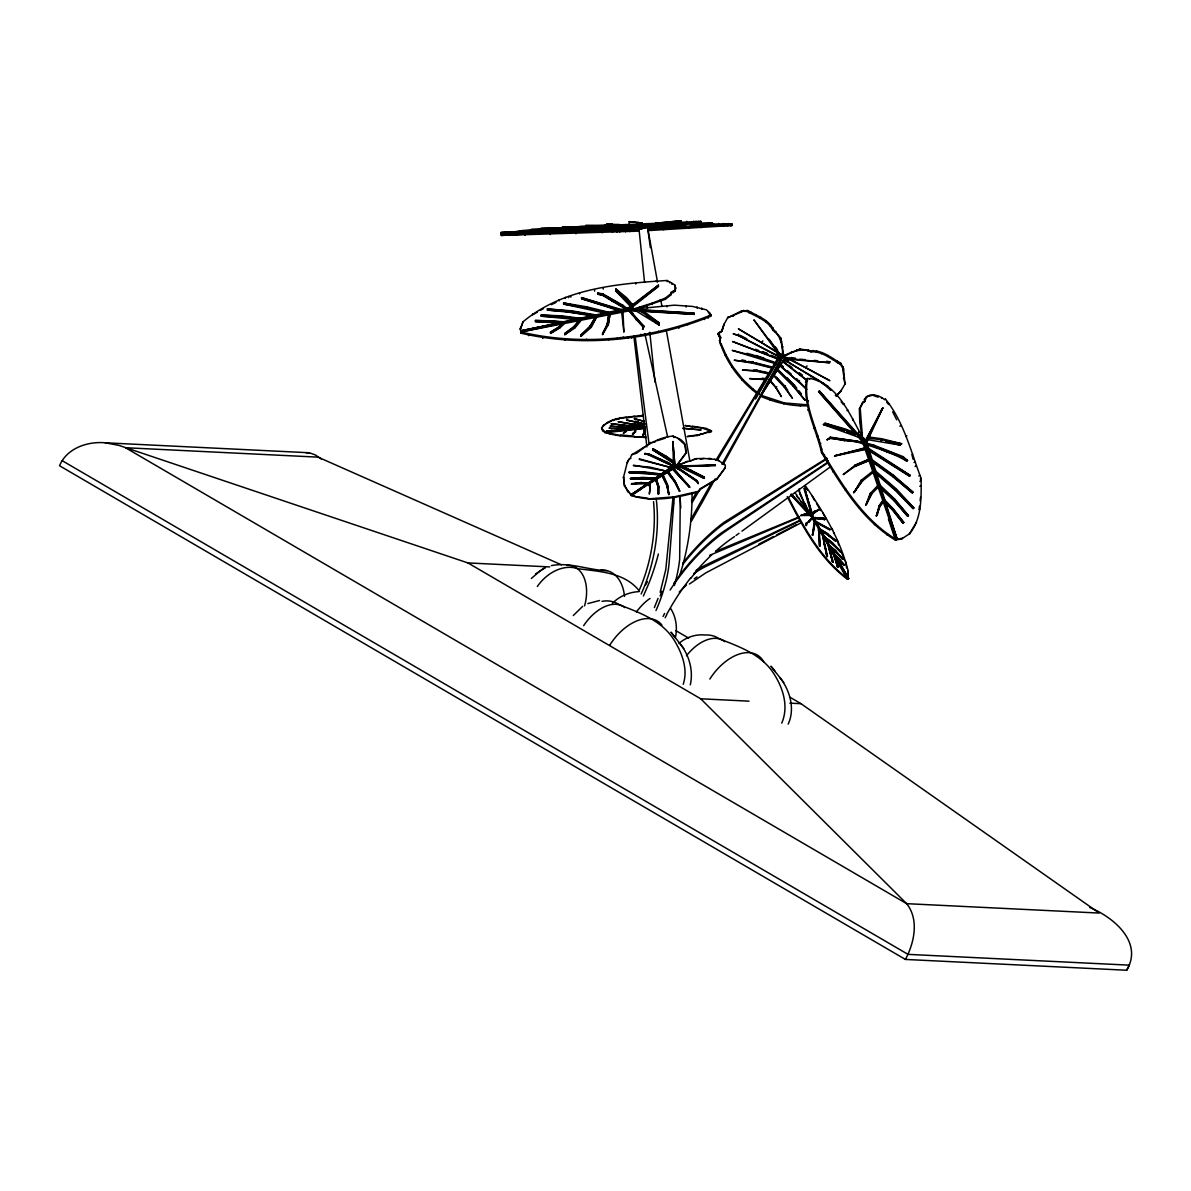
<?xml version="1.0" encoding="UTF-8"?>
<svg xmlns="http://www.w3.org/2000/svg" width="1191" height="1191" viewBox="0 0 1191 1191"><rect width="100%" height="100%" fill="white"/><g stroke="black" fill="none" stroke-linecap="round" stroke-linejoin="round"><path stroke-width="1.5" d="M680.284 496.736L679.659 559.457A126.737 63.51 -57.6 0 1 674.404 585.436M862.284 439.643L859.753 421.897L859.396 408.796L862.522 402.647L864.398 401.933L864.428 399.372C868.433 392.405 879.122 394.846 884.064 399.313L885.508 399.134C904.043 422.18 910.802 451.404 921.119 478.365C921.209 496.975 922.206 518.472 909.343 534.03L916.534 522.149M864.398 401.933L866.795 396.558M624.501 485.913L623.533 477.025L624.501 485.913L631.394 495.575C653.174 502.483 676.622 497.853 697.896 492.032L700.948 488.861L716.788 479.422L725.215 467.795L725.334 465.041L718.709 460.649L714.585 459.324L703.985 458.461L696.765 458.624L676.607 465.383L686.061 452.699L685.718 448.352L684.989 444.154L683.396 442.055L680.865 439.687L673.034 436.085C657.268 437.157 644.733 447.235 631.721 454.739L630.173 458.312M819.542 529.221L819.616 546.178L818.5 528.878L815.329 522.105L812.426 535.25L814.257 521.688L812.604 518.904L810.922 519.276L808.972 521.852L811.533 518.904L813.215 518.532M820.227 545.806L818.5 528.878M777.529 350.854L776.994 351.807L753.888 319.873L781.356 356.526L799.995 348.993L811.488 350.883C822.415 350.005 831.839 358.268 840.801 363.255L843.6 368.838L844.91 384.246L842.543 367.543L840.265 364.208C831.288 359.22 821.879 350.958 810.937 351.836C801.067 347.266 791.137 352.268 782.681 357.33C782.681 347.474 781.877 336.383 772.87 330.279C768.016 320.439 756.091 316.612 747.204 311.476L743.169 311.238L727.612 317.789L741.517 311L747.74 310.523C756.627 315.66 768.552 319.486 773.406 329.326L780.939 338.184L784.035 358.044L829.621 362.779L790.333 359.369L791.42 357.449M819.616 546.178L818.932 529.593L820.152 529.027L836.052 540.878L819.542 529.399M643.75 428.79L644.346 431.395L642.842 435.623L644.286 432.11L643.393 428.209L635.89 428.954L635.547 431.871L632.451 434.477L634.863 431.782L634.952 429.043L627.329 429.802L623.28 433.494L626.57 429.877L604.849 432.035L601.604 427.867C611.459 415.525 629.265 417.877 643.244 415.272M658.787 486.345L658.444 494.265L658.787 486.345L656.286 478.916L658.697 486.94M673.198 506.458L673.51 502.81M645.85 437.603C631.632 435.966 615.628 437.499 602.676 431.097L601.604 427.867M601.544 428.596L603.748 424.8M604.909 431.321L604.79 432.75L645.373 428.418M603.688 425.515L607.976 422.18M610.492 434.015L604.849 432.035L625.87 429.623L608.988 428.15L626.615 429.534L634.059 427.971M607.916 422.894L613.439 419.798M613.38 420.512L616.104 418.964M616.045 419.679L618.784 418.592M618.725 419.306L620.66 417.609M620.288 435.608L610.551 433.301M620.6 418.339L626.526 417.356M626.481 431.455L624.412 432.095M626.451 418.086L634.669 416.225M634.297 436.948L645.924 436.889M633.999 428.686L610.03 426.095L634.967 427.867M634.863 431.782L632.51 433.762L635.547 431.871M634.907 428.581L642.232 427.033M642.842 435.623L645.075 432.199L644.48 428.775M692.403 426.899L685.078 425.515L702.809 428.269L711.489 431.395L706.531 428.432L692.462 426.184M697.628 434.775L687.162 436.576L697.569 435.489L711.548 430.68M697.569 435.489L701.41 433.598M701.335 434.313L709.121 431.901M710.238 431.097L710.268 430.04M709.062 432.631L710.685 431.455M650.301 487.551L649.467 483.174L650.301 487.551L649.333 494.086L649.958 487.729L648.857 483.561L649.958 487.729M673.094 496.602L665.769 569.596L660.171 592.314M919.482 506.145L919.065 509.733L919.869 509.063M920.107 500.756L920.524 497.168M543.275 231.709L501.203 233.942L522.224 230.98L581.297 226.469L700.904 221.407L684.676 223.566L639.522 226.573L654.097 226.186M522.834 231.277L501.143 232.453L501.277 235.416L642.336 227.838L700.933 223.208L693.728 222.687L693.743 221.094M813.036 534.878L814.867 521.316M675.491 637.304C677.471 627.463 676.16 617.117 670.682 608.556M636.426 309.169L665.382 299.269L670.741 295.026L670.875 292.554L675.208 289.755L675.535 287.522L674.716 284.932L667.154 280.481C617.325 283.696 562.762 288.401 523.013 321.838L520.333 329.222L523.013 321.838M670.741 295.026L670.875 292.554M628.952 459.279L627.285 462.614L628.952 459.279L630.888 458.267M628.997 472.529L644.346 471.934L661.258 473.958L628.997 472.529L660.633 474.926L644.45 472.395L629.071 471.934M631.721 454.739L636.604 453.235L645.477 446.536M627.925 491.943L624.575 485.318M630.381 478.722L642.545 477.353L655.05 478.231L630.381 478.722L654.261 479.318L642.708 477.77L630.471 478.127M633.389 465.755L649.661 467.08L666.201 471.1L633.478 465.16M631.528 483.591L640.996 482.772L647.919 483.68L631.438 484.186L641.279 482.549L648.485 483.278L654.261 479.318M639.284 459.443L671.188 467.661L639.359 458.848M637.706 497.362L631.483 494.98L627.999 491.347M644.718 453.965L648.485 453.816L668.851 462.971L673.481 466.083L648.395 454.411L644.718 453.965L648.336 454.679L673.123 466.336L668.613 463.076L648.425 454.084L644.807 453.369M631.438 484.186L641.279 482.549M644.361 473.006L644.346 471.934M648.336 454.679L648.485 453.816M650.956 442.337L648.172 444.734M652.757 449.915L652.936 448.724L666.111 456.198L673.927 461.512L673.808 463.522L652.757 449.915L673.764 462.704L673.927 461.512M647.964 498.91L674.344 496.826L697.986 491.436L701.037 488.265L716.863 478.827L725.215 467.795M657.238 440.67L665.278 438.199M658.444 494.265L657.998 486.881L655.541 479.377L658.087 486.285L658.534 493.67M662.181 475.775L666.826 484.782L668.806 494.578L666.737 485.392L662.181 475.775L656.211 479.511M668.806 494.578L667.511 485.407L662.821 474.822L667.6 484.811L668.895 493.982M665.456 457.686L665.62 456.495L652.936 448.724M665.933 457.404L666.111 456.198M667.511 472.44L674.761 481.432L679.629 491.362L674.687 482.027L667.511 472.44L662.732 475.417M679.629 491.362L675.089 481.804L668.121 471.517L675.178 481.209L679.719 490.766M673.034 436.085L673.778 437.484L675.327 437.037M672.855 441.563L674.88 465.056L672.855 441.563L673.481 466.083M672.721 469.18L689.574 487.298L672.721 469.18L668.032 472.112M689.574 487.298L673.362 468.227L689.663 486.687M673.912 465.785L676.682 464.788L675.699 467.319L697.122 481.387L698.179 483.561L697.197 480.792L680.344 469.328L675.699 467.319M677.783 438.214L684.899 444.749L685.986 453.295L676.518 465.979L715.404 465.115L681.267 466.857L681.431 465.666L680.076 465.711L679.912 466.902L704.179 478.395L704.357 477.189L681.431 465.666M673.287 468.822L675.401 466.946L680.195 469.492L696.765 480.851L698.254 482.965M674.255 497.436L669.402 559.398A112.148 56.2 -57.6 0 1 656.003 610.521M676.518 465.979L680.731 463.969M698.179 483.561L696.69 481.447L680.195 469.492M687.445 461.215L680.656 464.564M690.259 471.428L690.438 470.237L680.076 465.711M704.179 478.395L690.706 471.115L690.869 469.909M693.043 459.666L696.765 458.624M703.985 458.461L700.293 459.145M708.064 458.461L710.982 458.55M714.585 459.324L718.709 460.649M723.577 463.746L723.949 464.624M670.935 293.701L675.282 290.902L675.535 287.522M607.246 323.803L608.869 313.665L607.306 324.949L602.512 334.567L607.246 323.803L607.306 324.949M623.444 477.621L627.374 462.004M865.202 401.263L863.326 401.977L860.2 408.126L862.746 441.027L859.068 436.918M812.426 535.25L814.718 522.462M608.259 324.786L610.149 313.412L608.259 324.786L602.512 334.567M804.565 485.898L805.176 485.541C823.398 511.773 840.265 539.597 848.141 570.876L847.486 579.302C819.795 558.743 802.719 526.809 787.236 496.662M848.141 570.876L848.096 578.93C820.837 558.773 803.94 527.419 788.621 497.823M690.289 684.885C693.579 670.563 689.098 654.827 679.927 643.557M642.649 329.371L643.095 325.992L636.381 319.218L632.123 312.98L627.94 309.928L643.155 327.138L642.649 329.371L643.855 326.006L628.863 309.749L643.914 327.153M876.338 516.045L879.315 506.681L884.005 501.054L880.134 506.011L876.338 516.045L879.047 505.967L883.543 499.729L879.047 505.967M877.157 515.39L879.851 505.312M673.615 583.62L679.867 575.015L682.815 565.174A253.475 236.22 -87.2 0 0 692.06 493.178M683.232 684.274C688.145 669.476 682.22 653.487 674.523 640.728C662.434 620.734 640.177 612.948 619.573 604.864A37.189 28.971 -74.4 0 0 602.006 601.351M781.728 723.131C788.784 707.141 783.38 688.919 774.522 674.791C762.434 654.812 740.177 647.011 719.572 638.927A37.189 28.971 -74.4 0 0 705.102 635.011C695.857 634.014 685.897 637.23 678.944 643.468M756.583 393.179C739.254 380.078 725.706 361.513 719.498 340.641L720.198 338.452L717.95 334.046L721.627 331.56L723.741 324.905L728.148 316.836M721.627 331.56L724.277 323.952L723.741 324.905M719.498 340.641L720.734 337.5L718.501 333.093L722.178 330.607M865.797 505.058L871.738 493.789L865.797 505.058L870.085 493.67L878.407 484.871L877.603 485.526L873.107 472.499L873.911 471.844L861.867 481.387L853.753 492.702L862.686 480.732L861.867 481.387M866.616 504.389L870.904 493.014L870.085 493.67M658.057 598.388L654.38 607.544M910.147 533.374L901.647 538.913L895.394 540.104C861.897 519.991 841.188 485.02 821.522 452.565C816.118 428.373 801.871 404.27 806.739 378.917L810.371 378.455C839.863 384.976 851.044 418.19 864.994 441.623L882.829 407.977L864.994 441.623M901.647 538.913L902.465 538.243L896.213 539.449C862.716 519.336 841.992 484.365 822.326 451.91C816.922 427.703 802.674 403.615 807.558 378.247M788.174 724.113C795.335 708.943 789.871 690.185 779.926 677.619M643.423 595.962L648.857 583.396A224.295 209.02 -87.2 0 0 658.37 553.994M639.627 589.351C650.777 563.7 656.583 531.454 653.517 501.664M641.175 593.967L643.825 587.892A186.168 165.638 -44.7 0 0 656.181 498.493M868.79 436.784L882.01 408.632M888.426 518.963L895.394 540.104L897.017 538.779L866.735 442.263L882.829 407.977M869.088 438.303L869.638 437.127L881.921 438.764L901.676 443.752L900.054 445.077L867.465 439.628L869.088 438.303L882.293 439.807L901.676 443.752M767.659 382.356L761.123 395.293L784.378 402.96L807.379 404.806M779.763 358.134L780.998 355.647L783.752 355.409L784.586 357.092M663.059 616.491L664.608 613.439M321.242 458.997L315.407 454.962L309.318 452.759L105.24 442.799C87.538 441.176 66.756 448.188 59.55 465.755L905.413 959.44L1126.671 970.248C1143.554 942.185 1113.302 916.981 1089.601 907.453M905.413 959.44C914.271 942.885 919.333 919.586 906.664 903.671L700.71 698.789L467.929 562.926L118.906 445.374L105.24 442.799M1126.671 970.248L1129.276 965.157L908.018 954.363L62.155 460.664M665.144 617.757L666.618 614.913M715.151 478.871L701.752 503.123A185.588 13.741 -62.2 0 0 691.495 521.077M723.205 464.311L782.189 357.598C778.631 359.176 781.013 348.189 780.135 357.925M711.98 482.042L695.961 510.403A188.074 13.92 -62.2 0 0 690.691 519.678M721.969 464.192L781.966 357.062M717.95 334.046L718.501 333.093M719.185 333.212L719.721 332.259M722.624 328.403L723.175 327.451M718.917 335.936L719.453 334.984M722.074 330.16L722.624 329.192M720.198 338.452L720.734 337.5M719.915 339.331L720.451 338.378M733.299 316.166L733.835 315.213M720.54 344.631L720.034 339.688M740.981 311.953L741.517 311M743.169 311.238L743.705 310.285M747.204 311.476L747.74 310.523M749.02 312.831L749.571 311.878M725.349 355.662L725.885 354.71L721.076 343.678M769.133 339.241L780.998 355.647L780.09 357.315L738.197 335.52L733.12 333.867L737.973 335.133L738.524 334.165M738.197 335.52L738.733 334.567M750.925 313.278L751.476 312.325M755.109 315.481L755.66 314.528M731.989 367.275L732.525 366.322L725.885 354.71M760.349 318.235L760.885 317.282M765.873 322.285L766.423 321.332M770.011 325.768L770.547 324.815M780.462 356.6L777.917 353.072L761.749 342.785L762.836 340.864M742.067 380.242L742.618 379.289L732.525 366.322M772.631 368.242L752.995 363.255L734.222 360.188L752.384 362.511L752.92 361.558M772.349 328.537L772.899 327.585M752.995 363.255L753.546 362.302L748.424 361.469M772.87 330.279L773.406 329.326M775.356 332.363L775.892 331.411M768.21 373.81L756.657 371.294L742.484 369.999L756.032 370.624L756.568 369.672M756.657 371.294L757.208 370.341L768.746 372.857M780.403 339.152L780.939 338.184M752.578 390.097L753.114 389.144L742.618 379.289M781.222 342.532L781.758 341.579M777.917 353.072L778.452 352.119M782.457 347.623L782.993 346.655M782.279 353.608L782.815 352.655M781.356 356.526L781.906 355.573M768.612 380.316L769.148 379.348M808.51 405.729C792.06 406.607 775.639 402.766 760.587 396.246L783.752 355.409L782.681 357.33M760.587 396.246L761.659 394.34M753.114 389.144L761.123 395.293L771.009 379.735M770.16 381.18L775.907 387.804L781.4 396.633L776.115 387.581L770.473 380.688L774.567 374.168M773.644 375.731L784.02 386.807L792.432 398.285L784.929 387.001L774.031 375.12L777.976 368.838M777.142 370.252L792.819 385.81L805.086 400.34L793.772 385.973L777.44 369.791L780.745 364.52L783.425 366.813M806.739 389.278L780.209 365.473L783.484 360.233L764.369 390.112M786.075 355.767L786.626 354.799M807.543 380.733L782.949 361.201L784.988 357.896L784.541 358.58L788.74 360.903M791.137 352.536L791.673 351.583M821.105 382.371L828.266 387.775C829.204 383.934 769.312 354.189 788.77 359.235L789.305 358.268M796.124 350.973L796.66 350.02M775.907 387.804L776.458 386.852M776.115 387.581L776.666 386.613M769.982 399.968L770.532 399M799.459 349.946L799.995 348.993M784.02 386.807L784.571 385.839L776.487 377.234M784.929 387.001L785.465 386.048M807.87 350.794L808.421 349.841M810.937 351.836L811.488 350.883M792.819 385.81L793.355 384.857L777.693 369.299M812.709 351.405L813.245 350.437M793.772 385.973L794.308 385.006L786.775 377.547M783.827 403.913L784.378 402.96M788.77 359.235L805.905 367.796L806.992 365.89M806.605 389.427L796.556 378.604M798.938 381.552L799.474 380.599M816.282 351.985L816.832 351.032M821.403 353.742L821.939 352.774M827.715 356.407L828.251 355.454M800.158 405.893L800.694 404.94M832.762 359.474L833.298 358.521M836.797 361.93L837.347 360.977M838.166 363.344L838.702 362.377M840.265 364.208L840.801 363.255M842.543 367.543L843.079 366.59M843.049 369.791L843.6 368.838M843.377 378.53L843.928 377.577M837.124 395.338L837.66 394.385M838.345 393.968L838.881 393M840.772 391.214L841.322 390.261L836.142 396.439L840.772 391.214L845.446 383.294M642.589 328.225L643.855 326.006M666.618 614.452L672.186 604.715A186.168 119.874 -70.6 0 1 690.795 577.724M691.435 501.039L696.854 491.63M692.179 502.557L700.368 488.504M580.821 335.147L591.227 326.155L597.197 315.943L591.287 327.302L580.895 336.294L580.821 335.147L590.007 326.036L595.828 316.211L590.081 327.183L580.895 336.294M755.57 398.985L778.944 359.087M602.452 333.42L608.199 323.639M853.753 492.702L861.778 479.794L854.557 492.047M717.414 460.083L780.82 354.278M716.104 459.934L780.611 353.742M642.902 434.909L645.135 431.484M709.538 315.496L710.089 313.456L706.531 309.868L692.537 306.429L674.314 305.164L633.002 309.154L631.007 310.181L630.947 309.035L694.174 313.188L694.234 314.335L640.222 311.253M693.728 222.687C630.039 225.605 564.757 226.945 501.277 235.416L638.54 231.128M679.867 575.015L683.232 570.563A195.13 125.651 -70.6 0 1 720.972 533.181L828.177 461.9M595.887 317.357L581.282 320.2L575.164 327.689L564.787 334.701L564.728 333.554L574.062 326.394L579.407 319.411M564.787 334.701L574.122 327.54L578.394 321.957M564.728 333.554L575.089 326.542L581.223 319.054L581.282 320.2M690.572 578.528L697.286 570.459M810.773 518.993L808.6 521.598L812.917 518.025L809.776 515.405L800.694 515.554L806.59 513.589L810.208 513.812L810.997 514.661L809.776 515.405M573.273 615.553L582.682 606.338M531.38 578.454L539.761 571.189M579.466 320.558L564.638 323.461L560.008 327.778L550.51 333.391L550.436 332.244L559.145 326.766L563.075 322.612M550.51 333.391L559.204 327.912L563.135 323.758L520.869 332.006C583.53 346.685 651.924 339.137 711.101 314.93L711.176 316.077C651.983 340.284 583.59 347.832 520.929 333.152L520.273 328.076M814.242 512.338L811.86 514.75L819.512 509.316L811.562 513.753L804.58 488.25L813.304 517.162L848.707 578.558L847.486 579.302L834.519 557.075M870.934 494.444L878.973 486.494L878.154 487.149L882.725 500.399M782.189 357.598L780.879 358.327M550.436 332.244L559.949 326.632L564.564 322.314L564.638 323.461M811.562 513.753L815.076 510.954M710.625 432.169L711.489 431.395M612.368 603.405C619.409 596.125 629.071 592.135 639.12 591.599M805.429 382.207L806.233 381.537M809.552 379.11L810.371 378.455M805.548 385.72L806.352 385.05M817.071 380.465L817.875 379.795M822.609 383.547L823.413 382.892M855.644 434.075L818.589 391.645L819.393 390.976L863.564 440.372M807.692 401.546L808.51 400.876M828.028 386.167L827.209 386.837L830.633 390.306L831.437 389.651M807.796 410.195L808.615 409.54M835.278 395.352L836.082 394.683M813.9 428.418L814.718 427.748M844.255 403.853L843.436 404.508L841.099 401.903M823.398 424.547L825.021 423.222L845 428.879L858.458 434.12L859.991 435.876L858.369 437.201L823.398 424.547L843.377 430.204M847.054 410.687L847.873 410.032M817.115 436.621L817.919 435.951M864.428 399.372L865.232 398.702M865.976 397.213L869.921 395.352M862.522 402.647L863.326 401.977M869.102 396.007L874.298 394.906M818.723 440.715L819.527 440.06M859.396 408.796L860.2 408.126M820.003 444.02L820.822 443.35M878.735 396.469L877.931 397.139L873.494 395.576M827.045 439.792L830.871 437.767L856.954 441.087L864.011 443.171L863.207 443.841L856.15 441.757L830.067 438.422L827.045 439.792L830.425 437.157L863.743 442.352L843.273 440.268L829.606 437.812L830.425 437.157M852.488 419.961L853.292 419.292M859.545 414.036L860.349 413.366M830.067 438.422L830.871 437.767M881.474 398.39L882.293 397.72M821.016 449.722L821.82 449.052M843.69 431.231L845.312 429.906L859.991 435.876M884.69 399.789L885.508 399.134M821.522 452.565L822.326 451.91M859.753 421.897L860.572 421.242M823.666 455.543L824.485 454.888M843.273 440.268L844.091 439.598M889.454 403.838L888.65 404.493L886.67 402.141M844.255 440.968L845.059 440.313M858.443 432.393L859.262 431.723M826.539 459.518L827.358 458.848M861.629 433.241L862.448 432.586M827.343 461.557L828.162 460.902M835.353 455.379L865.976 448.858L865.172 449.513L834.549 456.049L865.559 447.622L864.74 448.278L863.207 443.841M856.076 441.325L856.88 440.67M856.15 441.757L856.954 441.087M828.549 464.639L829.368 463.984M863.103 438.973L863.907 438.318L866.735 442.263M862.924 443.022L863.907 438.318L897.017 538.779L863.386 441.37L859.173 436.531M868.835 437.782L869.638 437.127M866.229 443.901L867.033 443.246L874 445.255L903.046 456.615L907.542 460.47L906.723 461.14C894.471 453.786 880.119 449.156 866.482 444.719L867.286 444.049C880.923 448.501 895.275 453.116 907.542 460.47M832.837 471.83L833.64 471.174M867.867 449.126L868.671 448.456L910.326 475.462L909.522 476.132L868.254 450.347M867.971 444.407L873.197 445.925L874 445.255M873.405 446.372L874.209 445.717M880.67 441.132L882.293 439.807M899.905 426.244L900.724 425.574M855.689 465.845L854.885 466.5L869.892 460.202L855.689 465.845L843.377 474.48L844.181 473.81M855.361 464.996L854.557 465.666L869.504 459.056L855.361 464.996L843.377 474.48M871.425 460.455L872.229 459.8L893.399 475.194L913.125 492.285L912.306 492.94L892.803 476.668L871.782 461.587L872.586 460.917L893.622 475.998L913.125 492.285M906.053 436.516L906.857 435.861M887.042 452.431L887.846 451.761M873.197 445.925L887.697 452.163L888.501 451.508M845.193 489.948L846.012 489.278M875.013 471.904L875.832 471.249L896.451 489.084L913.914 507.947L913.11 508.602L895.23 490.32L875.4 473.11M887.697 452.163L902.242 457.27L903.046 456.615M902.138 457.731L902.942 457.076M912.738 454.009L911.934 454.679L913.184 459.413M879.449 486.017L880.253 485.362L895.111 499.491L908.45 515.599L907.631 516.254L893.846 500.592L881.221 488.816M874.239 462.51L892.595 475.849L893.399 475.194M892.803 476.668L893.622 475.998M879.955 487.64L880.759 486.97L894.664 499.922L908.45 515.599M858.622 507.515L859.44 506.845M914.033 462.584L914.837 461.914M915.075 466.53L915.894 465.875M895.23 490.32L896.034 489.665L913.914 507.947M884.064 500.756L884.883 500.086L893.31 508.914L903.82 522.536L903.016 523.191L892.684 510.254L884.481 502.066L885.285 501.411L893.488 509.599L903.82 522.536M879.315 506.681L880.134 506.011M918.842 475.924L919.646 475.269M893.846 500.592L895.111 499.491M920.301 479.035L921.119 478.365M919.884 481.313L920.688 480.658M919.854 486.345L920.658 485.675M886.476 503.272L892.506 509.584L893.31 508.914M874.358 524.665L875.177 523.995M892.684 510.254L893.488 509.599M887.072 534.997L887.876 534.342M658.4 285.155L629.682 308.037L629.741 309.184L658.474 286.302L658.4 285.155L628.104 308.067L520.795 330.86L520.929 333.152M631.066 307.01L616.03 291.259L615.911 288.966L630.932 304.717L631.066 307.01L628.163 309.213L628.104 308.067L632.942 308.007L633.002 309.154L651.834 303.288L665.322 298.122L670.682 293.879M860.974 480.464L873.494 470.624L872.675 471.279L869.088 460.857M689.395 584.037L705.682 572.945L801.32 522.685M630.932 304.717L631.989 303.928L626.734 297.824L615.911 288.966M658.474 286.302L632.108 306.221L631.989 303.928M736.008 535.488L738.986 533.33M741.963 531.156L829.829 467.274M674.002 465.19L631.572 494.384L631.394 495.575L640.728 489.456M647.919 483.68L631.483 494.98L648.782 484.156M654.961 478.827L660.633 474.926M661.169 474.554L665.709 471.428M666.201 471.1L670.652 468.033M671.188 467.661L673.123 466.336M784.661 485.392L784.884 485.199M806.113 525.544L806.724 523.4L806.113 525.544L805.845 523.445L809.21 521.226M806.113 523.772L809.567 521.479M828.296 462.54L728.445 529.28A192.555 123.983 -70.6 0 0 670.101 590.051M540.312 570.846L545.493 567.407L535.637 573.943M649.393 483.769L655.467 479.973M827.179 458.743L723.25 524.263A207.904 133.868 -70.6 0 0 683.024 564.087M827.016 458.088L723.696 522.521A210.39 135.461 -70.6 0 0 682.994 562.837M796.407 495.53L812.768 516.477L804.58 488.25M809.701 514.333L800.084 494.384L799.161 488.772M799.533 498.642L797.255 496.692M812.113 495.858L814.644 500.562M803.285 503.867L800.799 501.634M804.342 503.719L800.68 494.012M808.138 511.237L803.657 505.713M808.272 511.386L804.952 503.346M806.59 513.589L800.694 515.554M805.756 514.988L810.997 514.661M810.208 513.812L809.002 514.557L790.63 494.488L812.247 516.626L791.256 494.116L812.545 517.4L848.707 578.558L811.637 515.063L811.637 516.998M819.512 509.316L813.855 511.698M811.934 517.757L811.637 515.063L813.066 518.159L823.145 517.877L825.021 519.47L813.364 518.666M813.066 518.159L815.314 517.385M812.604 518.904L815.493 517.668L818.783 518.785M805.845 523.445L806.724 525.171M822.981 513.127L825.825 518.264M814.704 517.757L819.408 518.055M814.257 521.688L815.582 521.092L830.246 529.519L815.418 522.254L830.246 529.519M823.145 517.877L824.41 519.842M822.668 518.606L825.021 519.47M815.418 522.254L819.125 528.685L827.73 533.791L836.052 540.878M832.018 528.432L832.703 530.189M822.787 536.129L826.971 556.539L822.787 536.129L818.932 529.593M820.301 530.71L823.323 535.965L832.643 542.977L841.218 551.924L825.169 537.93M819.125 528.685L827.73 533.791M826.971 556.539L823.249 536.903L824.38 536.367L841.218 551.924M833.596 532.526L834.31 533.806M824.5 546.267L823.859 536.531M828.087 545.076L832.673 562.241L828.087 545.076L823.249 536.903M823.77 536.739L828.504 544.942L835.799 550.823L842.886 558.877L829.1 545.969L833.908 554.321L844.464 565.085L834.519 553.949L833.596 554.41L837.72 567.363L834.712 554.872M837.347 540.074L838.613 545.061M823.323 535.965L832.643 542.977M832.673 562.241L828.683 546.103L829.71 545.597L842.886 558.877M829.993 553.249L829.293 545.731M828.504 544.942L835.799 550.823M837.72 567.363L834.102 555.244L834.995 554.783L844.464 565.085M834.876 559.398L834.206 554.038M834.102 555.244L848.096 578.93L834.4 555.155L838.806 558.505M845.446 561.125L846.637 568.003M534.223 313.962L537.32 312.161M540.416 310.375L543.498 308.573M758.801 544.138L773.51 536.531M776.785 534.833L796.392 524.695M800.158 520.765L708.541 565.159A115.989 110.376 87.4 0 0 693.683 573.645M551.344 304.658L556.063 302.395M800.024 520.229L708.169 563.805A117.462 111.76 87.4 0 0 696.05 570.474M709.628 555.348L799.28 517.43M716.044 551.21L799.146 516.879M629.384 227.153L622.61 229.803L627.657 227.243L613.305 228.002M587.848 603.584L599.579 600.502M688.755 461.423L691.554 460.649M652.445 442.516L655.586 441.682M834.549 456.049L862.969 448.739M642.157 228.315L638.495 229L643.08 228.359L642.366 228.523M608.75 228.806L596.393 231.024L606.993 229.461M657.536 282.118L647.562 227.347L650.36 247.624M520.869 332.006L562.405 323.178L562.346 322.032L551.612 320.87L535.399 320.468L535.474 321.615L562.405 323.178M570.355 321.496L573.6 320.811M641.279 228.478L640.311 228.702L642.038 228.523M597.257 317.089L608.929 314.811M610.209 314.558L621.642 312.325L621.583 311.179L623.876 331.887L622.967 310.911L623.027 312.057L628.014 311.074M628.922 310.896L636.188 311.03L659.263 325.143L659.129 322.85L647.562 314.141L638.287 308.871L636.068 308.737L636.188 311.03M551.344 565.621C569.834 561.869 588.518 570.251 607.068 570.668M641.071 228.449L643.244 228.121M642.574 228.181L644.435 227.913M644.227 227.898L645.924 227.615M645.656 227.704L647.562 227.347M593.371 229.401L609.866 228.181M588.205 229.997L570.236 232.126L586.017 230.488M591.763 229.476L595.336 228.955L591.674 229.148M730.157 223.714L730.396 225.486L731.453 225.352L731.393 223.863L730.321 224.012L732.018 224.027L732.078 225.501L647.8 230.622M571.129 230.503L574.732 230.042L567.958 230.399M570.251 230.756L588.012 229.342M547.979 231.843L554.247 231.128L546.937 231.516M611.921 430.517L606.666 431.112L612.159 430.591M617.176 429.906L622.431 429.311M632.213 428.179L623.012 428.432M638.599 427.45L642.902 426.959L611.013 423.728L642.157 427.748M634.609 416.939L643.185 416.001M801.9 514.81L806.962 514.244M548.977 231.798L564.579 230.578M606.755 431.112L612.293 430.532M617.831 429.936L623.355 429.341M627.047 428.954L634.431 428.165M638.123 427.763L645.492 426.974M656.196 223.238L681.178 220.752L681.237 222.241L674.106 222.94M638.361 225.01L638.421 226.498L670.533 223.298M617.578 430.055L624.828 429.341M565.71 231.203L551.895 232.543L565.204 231.337M655.273 223.268L681.178 220.752M606.591 225.724L612.412 225.635L612.353 224.161L606.532 224.25L606.591 225.724L635.16 226.632L640.832 226.141L640.773 224.667M670.131 223.312L642.381 225.992L629.295 224.608L629.176 221.645L642.247 223.03L629.176 221.645M673.838 222.955L681.237 222.241M647.74 229.148L732.018 224.027M540.893 232.468L544.436 232.156M526.72 233.734L638.48 229.655M537.29 230.488L540.908 230.295M501.203 233.942L553.607 231.084L541.429 231.352M594.145 227.392L594.205 228.866L531.365 230.98L531.29 229.506L554.917 228.791M586.419 226.588L562.48 226.96L562.539 228.434L611.966 227.898L626.138 227.124L585.808 226.99L627.851 227.034L634.029 226.692L633.969 225.218M501.143 232.453L523.415 231.262M638.182 226.677L636.783 226.752L643.021 227.734M656.181 225.739L670.325 225.084L670.399 226.558L647.517 227.615M818.798 518.427L823.264 518.234M638.421 226.498L652.638 225.903L652.698 227.377M675.327 224.876L687.192 224.384M670.399 226.558L731.453 225.352M692.567 225.65L692.507 224.161L731.393 223.863M715.404 465.115L676.235 466.425L631.572 494.384L676.682 464.788L676.294 466.485L681.877 466.381M676.146 467.036L679.912 466.902M540.506 229.878L522.432 230.459L522.492 231.932L573.854 229.982L531.365 230.98M699.415 223.491L712.322 223.134L712.382 224.623L692.105 225.188M639.969 226.632L653.621 226.781M653.397 226.26L647.874 226.409L653.174 226.618M662.613 226.007L673.674 225.695M699.564 223.476L712.322 223.134M531.29 229.506L554.396 228.866M663.208 225.933L672.305 225.695M690.527 225.203L712.382 224.623M541.101 229.893L541.027 228.419L567.065 227.749M546.684 229.759L595.902 228.776L610.388 227.987L610.313 226.498M541.027 228.419L568.196 227.794L568.256 229.268L594.205 228.866M546.535 229.774L568.256 229.268M685.584 466.306L715.329 465.726M562.539 228.434L588.309 228.047L588.25 226.558M562.48 226.96L587.118 226.618L587.178 228.106M606.532 224.25L619.38 224.504M585.778 227.749L585.734 225.516L607.678 225.531M305.998 452.744L309.318 452.759M585.734 225.516L605.906 225.575M730.396 225.486L732.078 225.501M535.399 320.468L563.819 321.719M535.474 321.615L552.416 321.838L552.356 320.692M641.19 483.144L646.668 483.248M620.928 226.141L634.029 226.692M541.146 315.064L561.14 316.255L578.394 318.622L578.454 319.769L541.205 316.211L541.146 315.064L561.437 315.838L580.181 318.25M541.205 316.211L561.512 316.985L561.437 315.838M467.929 562.926L549.646 566.916M700.71 698.789L749.005 701.157M789.856 703.152L801.007 703.687L1099.219 913.065L906.664 903.671L125.487 447.727L318.042 457.136L561.452 564.832M656.941 226.93L666.945 227.481L658.415 226.886M636.128 309.883L629.979 309.541L520.795 330.86L632.942 308.007L629.979 309.541L630.039 310.687M694.174 313.188L638.361 310.017L638.287 308.871M631.007 310.181L638.242 310.657M649.08 311.372L694.234 314.335M635.637 226.811L641.934 227.749M619.052 426.036L622.625 426.304M547.354 308.931L571.204 311.298L594.532 315.198L594.592 316.344L571.278 312.444L547.428 310.077L547.354 308.931L571.68 310.836L595.872 314.915M547.428 310.077L561.318 311.164M564.787 311.432L590.751 315.183M682.741 428.343L701.142 429.921L683.024 428.269M786.417 358.029L794.442 358.714M799.801 359.191L805.161 359.652M814.093 360.426L817.666 360.739M826.599 361.513L830.172 361.826L826.524 361.439M619.052 426.155L622.64 426.467M554.053 321.987L557.328 322.27M753.665 370.014L757.208 370.341M620.362 434.879L634.356 436.234M791.881 357.836L795.528 358.223M629.295 224.608L640.832 226.141M563.209 317.208L570.027 318.071M742.023 360.173L745.655 360.635M629.161 427.331L632.421 427.763M765.351 379.259L749.571 378.589L765.158 379.691M637.795 496.766L648.053 498.3M741.591 360.352L745 360.903M607.425 313.62L563.641 304.092L563.581 302.946L586.746 306.831L608.601 312.206M563.641 304.092L586.806 307.978L605.311 312.518M597.659 293.016L602.899 293.909L622.923 305.283L627.002 308.29L627.062 309.437L602.959 295.055L597.718 294.162L597.659 293.016C607.767 296.291 617.28 302.544 626.094 308.484L626.168 309.63M762.24 378.128L765.694 378.738M563.581 302.946L607.35 312.474M640.713 424.606L644.167 425.247M644.108 425.976L618.099 421.733L645.239 426.363M635.071 423.713L638.48 424.353M756.032 370.624L770.071 373.512M635.145 421.152L638.57 421.867M645.373 424.041L626.511 420.066L644.301 423.951M597.718 294.162L602.527 295.294L624.933 308.588M885.687 441.459L900.054 445.077M755.332 362.749L773.167 367.29M752.384 362.511L772.944 367.781M746.891 353.295L753.948 355.216M618.174 310.404L581.61 298.747L581.536 297.601L621.211 309.526L621.27 310.672M581.61 298.747L619.543 310.151M581.536 297.601L619.841 309.809M825.021 423.222L845.312 429.906M644.346 421.361L634.133 418.637L644.435 421.54M755.734 355.424L764.101 358.208M775.267 363.061L753.516 355.811L732.227 350.392L776.726 364.074M755.615 355.781L773.927 361.99M709.479 314.35L711.101 314.93M762.448 351.628L767.644 353.578M777.485 358.431L732.495 341.519L778.974 359.578M755.422 349.261L758.861 350.586M762.3 351.926L767.466 353.935M770.905 355.275L777.783 357.955M846.741 431.514L855.153 434.789M681.267 466.857L690.706 471.115M690.438 470.237L704.357 477.189M790.333 359.369L829.889 380.688L805.905 367.796M740.355 335.415L746.817 338.825M737.973 335.133L780.254 356.987M675.327 467.557L680.106 470.088M636.068 308.737L659.129 322.85M784.006 359.533L817.994 380.48M778.036 354.501L780.805 356.035M814.972 521.464L829.636 529.891M776.487 353.95L780.641 356.362M675.773 630.605L688.621 638.093M789.767 697.137L801.007 703.687M761.749 342.785L738.375 328.835L776.994 351.807M869.058 449.677L910.326 475.462M869.415 450.124L909.522 476.132M665.62 456.495L673.972 462.331M647.681 316.434L659.263 325.143M783.187 360.694L786.105 362.972M789.023 365.235L791.941 367.498M799.221 373.155L802.138 375.418M782.651 361.662L807.438 380.912M799.399 372.887L802.302 375.18M616.03 291.259L626.868 300.117M780.477 364.937L783.157 367.215M787.177 370.639L791.196 374.048M779.926 365.905L798.685 381.835M827.12 534.163L835.457 541.235M902.242 457.27L906.723 461.14M877.767 474.286L895.632 489.754L913.11 508.602M892.595 475.849L912.306 492.94M876.204 472.455L896.034 489.665M881.921 488.384L894.292 500.16L907.631 516.254M832.033 543.349L840.608 552.296M794.963 492.94L797.017 495.158M818.589 391.645L856.612 434.164M835.189 551.195L842.275 559.249M819.393 390.976L857.654 434.789M858.369 437.201L862.582 442.025M838.211 558.877L843.853 565.457M793.355 384.857L796.705 388.817M798.938 391.467L801.171 394.102M794.308 385.006L796.571 387.894M798.833 390.767L801.096 393.64M783.782 682.547L770.979 666.231L775.281 671.724M683.783 648.485L670.98 632.168L675.297 637.661M892.506 509.584L903.016 523.191M639.463 591.153C624.799 572.142 599.147 571.591 577.427 568.628A37.189 27.631 -52.7 0 0 537.335 586.478M775.311 346.775L777.5 349.707M784.571 385.839L787.713 390.157M805.563 487.387L807.543 490.335M828.683 546.103L833.596 554.41M830.812 550.733L832.658 553.904M816.535 503.436L820.703 510.626M892.655 411.818L896.689 419.827M808.883 511.013L811.026 515.435M841.739 552.922L844.225 559.785M835.472 559.026L838.33 566.99M865.172 449.513L868.686 459.726M883.186 501.724L896.213 539.449L884.481 502.066M675.61 288.669L674.716 284.932M868.775 452.029L870.368 457.091M872.318 463.299L873.941 468.465M812.783 513.008L813.081 514.021M830.603 552.877L833.283 561.869M799.057 490.886L800.084 494.384M803.985 488.623L812.158 516.834M825.11 545.895L827.581 556.167M644.093 428.135L645.075 432.199M644.897 333.927L667.689 437.261M660.856 300.37L661.854 305.849M666.513 331.396L689.812 460.694M635.101 335.996L649.05 443.93M633.85 336.145L646.907 446.923M638.971 228.88L644.569 282.416M646.892 304.568L647.279 308.261M649.795 332.274L655.005 382.117M710.089 313.456L710.149 314.603M708.496 311.863L708.571 313.01M708.124 317.014L708.198 318.161M704.506 318.384L704.581 319.53M701.767 308.082L701.827 309.228M697.077 306.876L697.137 308.022M687.743 323.669L687.803 324.815M686.046 305.923L686.105 307.07M678.87 327.153L678.944 328.299M675.208 289.755L675.282 290.902M673.481 291.482L673.54 292.629M671.828 283.13L671.888 284.277M669.521 281.671L669.595 282.818M667.154 280.481L667.213 281.627M666.96 305.7L667.034 306.846M665.322 298.122L665.382 299.269M659.933 300.192L659.993 301.338M656.301 280.6L656.36 281.746M658.519 331.247L658.578 332.393M651.834 303.288L651.894 304.434M649.214 332.825L649.274 333.971M646.415 314.394L646.549 316.687M644.554 333.629L644.614 334.775M643.095 325.992L643.155 327.138M641.517 308.305L641.577 309.452M639.716 306.891L639.775 308.037M640.818 334.269L640.892 335.415M635.741 282.922L635.8 284.068M637.379 319.471L637.438 320.617M636.381 319.218L636.441 320.364M634.714 336.041L634.773 337.187M632.585 312.846L632.644 313.992M632.123 312.98L632.183 314.126M631.662 336.934L631.721 338.08M627.999 336.964L628.059 338.11M625.573 298.048L625.692 300.34M622.923 305.283L622.982 306.429M622.387 305.343L622.461 306.489M623.816 330.741L623.876 331.887M623.116 336.993L623.176 338.14M620.779 337.395L620.853 338.542M617.295 337.991L617.355 339.137M612.338 299.834L612.397 300.981M612.263 300.311L612.323 301.457M608.705 338.572L608.765 339.718M603.241 287.924L603.301 289.071M602.899 293.909L602.959 295.055M602.467 294.147L602.527 295.294M594.562 290.009L594.622 291.155M591.227 326.155L591.287 327.302M590.007 326.036L590.081 327.183M586.746 306.831L586.806 307.978M585.853 307.04L585.912 308.186M586.642 339.167L586.701 340.313M579.541 292.807L579.615 293.954M575.089 326.542L575.164 327.689M574.062 326.394L574.122 327.54M570.802 295.993L570.861 297.14M571.68 310.836L571.74 311.982M571.204 311.298L571.278 312.444M568.628 296.514L568.688 297.661M565.368 297.303L565.427 298.45M564.817 338.959L564.876 340.105M561.14 316.255L561.199 317.401M559.145 299.73L559.204 300.876M559.949 326.632L560.008 327.778M559.145 326.766L559.204 327.912M551.612 320.87L551.671 322.017M542.739 337.291L542.798 338.438M532.615 313.709L532.675 314.856M528.491 334.522L528.566 335.668M728.609 223.521L728.669 224.995M727.701 224.429L727.761 225.903M723.696 223.461L723.756 224.95M722.892 224.757L722.967 226.23M718.635 223.491L718.709 224.965M713.469 223.61L713.543 225.084M709.047 223.789L709.121 225.263M706.025 223.804L706.084 225.278M700.904 221.407L700.933 223.208M701.067 226.141L701.127 227.63M699.608 222.032L699.668 223.521M698.224 221.273L698.283 222.747M696.884 222.345L696.943 223.819M696.065 221.169L696.139 222.643M693.4 222.598L693.46 224.072M692.656 222.777L692.715 224.265M689.261 226.975L689.321 228.449M686.835 221.303L686.894 222.777M684.676 223.566L684.736 225.054M683.634 224.533L683.708 226.007M680.91 221.541L680.984 223.03M677.515 224.072L677.575 225.546M666.766 224.801L666.826 226.29M663.67 228.344L663.729 229.818M655.794 222.687L655.854 224.161M652.087 228.925L652.147 230.399M651.075 225.784L651.135 227.258M642.277 226.35L642.336 227.838M641.011 223.283L641.086 224.757M638.465 222.419L638.584 225.382M636.485 225.084L636.545 226.558M635.101 225.159L635.16 226.632M633.746 229.937L633.806 231.426M629.801 230.191L629.86 231.664M625.469 230.339L625.528 231.813M619.707 230.533L619.767 232.007M616.804 230.682L616.864 232.156M615.539 224.667L615.598 226.141M612.457 230.905L612.531 232.379M611.742 224.206L611.802 225.695M611.891 226.424L611.966 227.898M604.492 225.293L604.566 226.766M602.11 231.322L602.184 232.796M598.984 225.605L599.043 227.079M594.547 225.858L594.607 227.332M581.297 226.469L581.357 227.957M578.231 226.722L578.29 228.196M575.878 232.29L575.953 233.764M574.151 227.049L574.211 228.538M571.382 227.213L571.457 228.687M567.244 227.451L567.318 228.925M558.966 228.017L559.026 229.506M550.257 233.123L550.316 234.597M539.612 229.506L539.687 230.994M524.903 233.778L524.978 235.252M522.224 230.98L522.283 232.468M509.212 233.972L509.286 235.446M507.738 232.468L507.798 233.942M502.051 233.421L502.126 234.91M679.257 592.076A112.148 106.714 87.4 0 1 686.478 585.064M694.293 578.796A112.148 106.714 87.4 0 1 697.018 576.876M661.764 591.242A115.989 58.136 -57.6 0 1 660.156 595.947M645.745 584.841A202.783 15.007 -62.2 0 1 647.398 581.684M680.016 497.764A210.39 187.181 -44.7 0 1 680.761 508.081M694.159 573.586A186.168 119.874 -70.6 0 1 711.816 554.753M715.508 551.359A186.168 119.874 -70.6 0 1 734.519 536.575M636.351 611.936A37.189 12.089 -59.2 0 1 650.063 598.463M583.65 625.677A37.189 22.569 -55.9 0 1 624.813 607.604M609.866 645.001A44.275 26.857 -55.9 0 1 661.958 625.111M709.851 679.064A44.275 26.857 -55.9 0 1 763.937 662.3M686.448 655.809A37.189 22.569 -55.9 0 1 724.813 641.666M566.946 565.323A37.189 24.177 -70.8 0 1 584.587 605.891M600.964 570.072A44.275 28.778 -70.8 0 1 624.516 596.363"/></g></svg>
